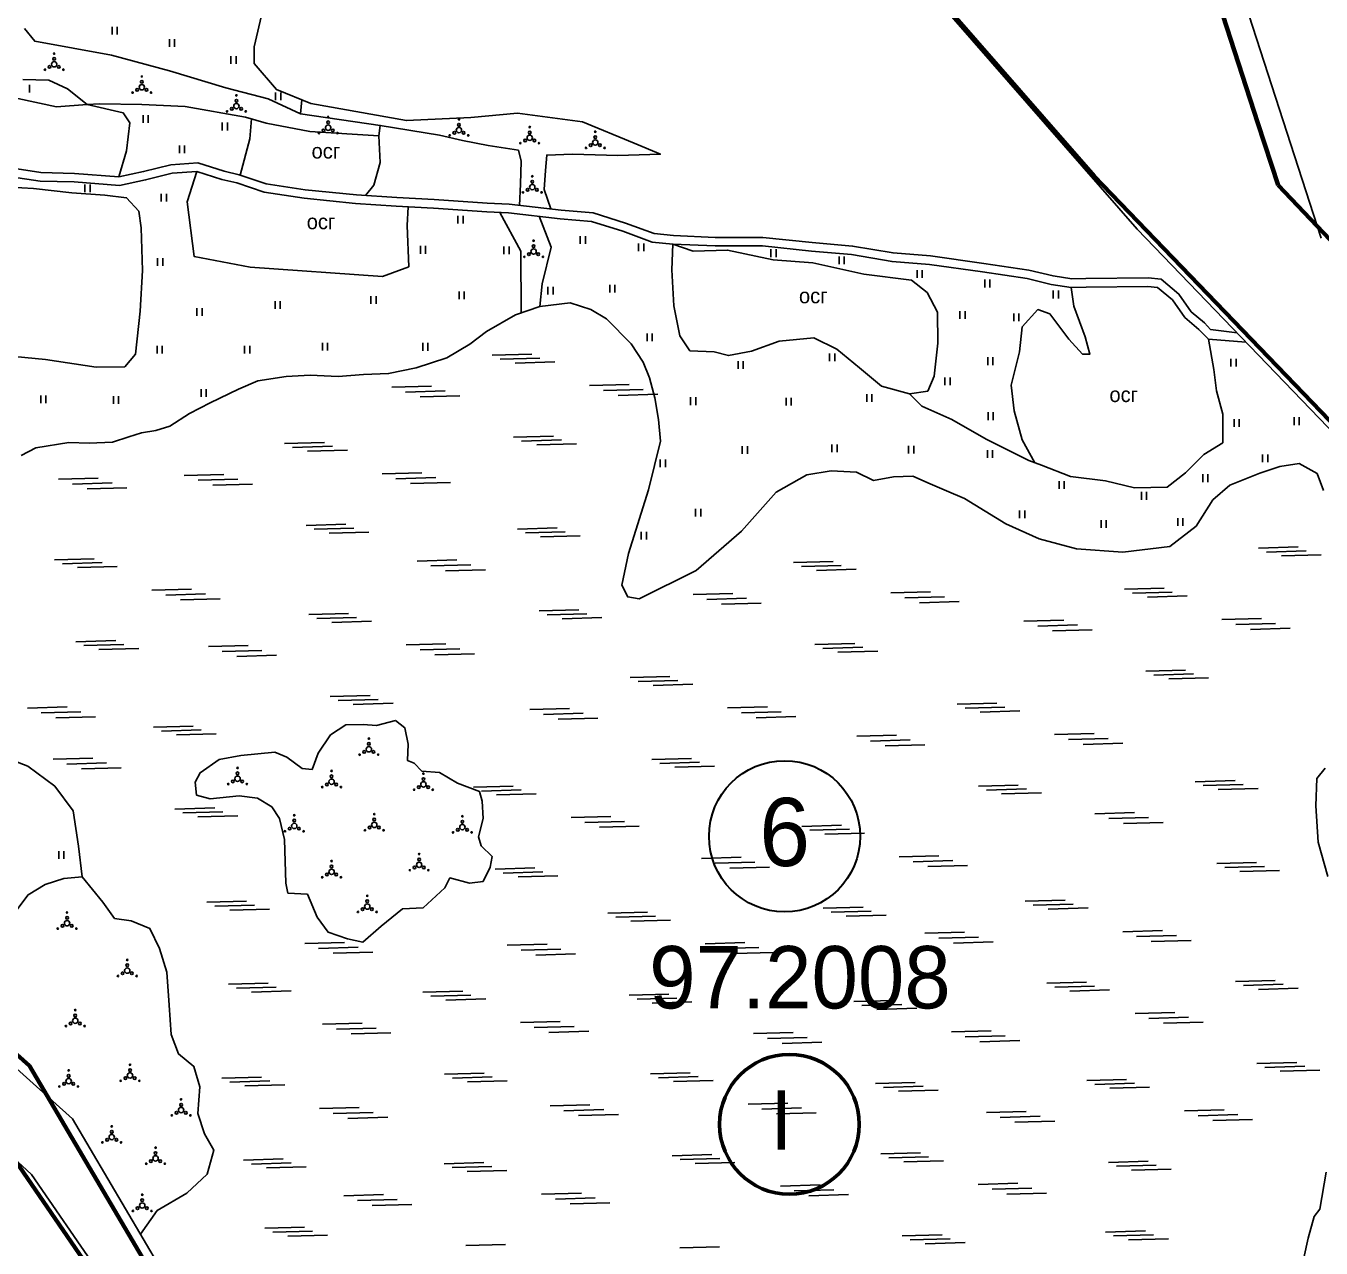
# Model space of a CAD drawing. Header units: millimetres. Extents: x 1378883 to 1389513, y 5662980 to 5673292.
# Drawn here: x 1382287 to 1382890, y 5669874 to 5670443 of the extents above; entities that cross this region are included whole.
import ezdxf
from ezdxf.enums import TextEntityAlignment as Align

# ---------------------------------------------------------------- set-up
doc = ezdxf.new("R2010")
doc.units = ezdxf.units.MM
doc.layers.add('_5Інше', color=252, linetype='Continuous', lineweight=25)
for name, color, linetype in [('N-raion', 1, 'Continuous'), ('zona', 3, 'Continuous'), ('вулиці', 7, 'Continuous'), ('ВулНазва', 7, 'Continuous'), ('КартаСкан', 252, 'Continuous'), ('район', 6, 'Continuous'), ('Умовні познач', 7, 'Continuous')]:
    doc.layers.add(name, color=color, linetype=linetype)
picture_1 = doc.add_image_def('image1.tif', size_in_pixel=(29607, 29619))

# ---------------------------------------------------------------- blocks, each defined once
blk = doc.blocks.new('ЛвЗд')
at = {"layer": '_5Інше', "color": 204, "linetype": 'Continuous'}
for points in [[(45968.277, 28125.852), (45841.304, 28526.063)], [(45882.635, 28130.472), (45738.481, 28297.739)], [(46139.335, 27860.789), (45882.635, 28130.472)], [(45303.505, 27792.337), (45384.278, 27719.07)], [(45286.126, 27767.159), (45365.097, 27693.198)], [(45384.278, 27719.07), (45441.322, 27620.936)], [(45365.097, 27693.198), (45426.894, 27602.167)]]:
    blk.add_lwpolyline(points, dxfattribs=at)

msp = doc.modelspace()

# ---------------------------------------------------------------- linework, layer by layer
at = {"layer": 'N-raion', "color": 1, "lineweight": 35}
msp.add_circle((1382640.18, 5670065.41), 35.2, dxfattribs=at)
at = {"layer": 'zona', "color": 3, "lineweight": 60}
msp.add_circle((1382642.42, 5669931.26), 32.54, dxfattribs=at)
at = {"layer": 'вулиці', "color": 7, "lineweight": -2}
for p, q in [((1382326.91, 5670438.82), (1382326.91, 5670442.42)), ((1382329.31, 5670438.82), (1382329.31, 5670442.42)), ((1382353.67, 5670433.1), (1382353.67, 5670436.7)), ((1382356.07, 5670433.1), (1382356.07, 5670436.7)), ((1382382.27, 5670425.12), (1382382.27, 5670428.72)), ((1382384.67, 5670425.12), (1382384.67, 5670428.72)), ((1382288.51, 5670411.85), (1382288.51, 5670415.45)), ((1382403.08, 5670408.29), (1382403.08, 5670411.89)), ((1382405.48, 5670408.29), (1382405.48, 5670411.89)), ((1382341.4, 5670397.72), (1382341.4, 5670401.32)), ((1382343.8, 5670397.72), (1382343.8, 5670401.32)), ((1382378.24, 5670394.18), (1382378.24, 5670397.78)), ((1382380.64, 5670394.18), (1382380.64, 5670397.78)), ((1382358.26, 5670383.58), (1382358.26, 5670387.18)), ((1382360.66, 5670383.58), (1382360.66, 5670387.18)), ((1382314.27, 5670365.37), (1382314.27, 5670368.97)), ((1382316.67, 5670365.37), (1382316.67, 5670368.97)), ((1382349.86, 5670361.01), (1382349.86, 5670364.61)), ((1382352.26, 5670361.01), (1382352.26, 5670364.61)), ((1382487.98, 5670350.76), (1382487.98, 5670354.36)), ((1382490.38, 5670350.76), (1382490.38, 5670354.36)), ((1382545.02, 5670341.39), (1382545.02, 5670344.99)), ((1382547.42, 5670341.39), (1382547.42, 5670344.99)), ((1382572.16, 5670337.92), (1382572.16, 5670341.52)), ((1382574.56, 5670337.92), (1382574.56, 5670341.52)), ((1382348.13, 5670331.03), (1382348.13, 5670334.63)), ((1382350.53, 5670331.03), (1382350.53, 5670334.63)), ((1382470.52, 5670336.75), (1382470.52, 5670340.35)), ((1382472.92, 5670336.75), (1382472.92, 5670340.35)), ((1382509.45, 5670336.46), (1382509.45, 5670340.06)), ((1382511.85, 5670336.46), (1382511.85, 5670340.06)), ((1382447.49, 5670313.37), (1382447.49, 5670316.97)), ((1382449.89, 5670313.37), (1382449.89, 5670316.97)), ((1382488.55, 5670315.59), (1382488.55, 5670319.19)), ((1382490.95, 5670315.59), (1382490.95, 5670319.19)), ((1382529.94, 5670317.76), (1382529.94, 5670321.36)), ((1382532.34, 5670317.76), (1382532.34, 5670321.36)), ((1382558.7, 5670318.69), (1382558.7, 5670322.29)), ((1382561.1, 5670318.69), (1382561.1, 5670322.29)), ((1382366.42, 5670307.81), (1382366.42, 5670311.41)), ((1382368.82, 5670307.81), (1382368.82, 5670311.41)), ((1382402.83, 5670311.08), (1382402.83, 5670314.68)), ((1382405.23, 5670311.08), (1382405.23, 5670314.68)), ((1382576.1, 5670295.98), (1382576.1, 5670299.58)), ((1382578.5, 5670295.98), (1382578.5, 5670299.58)), ((1382347.88, 5670290.28), (1382347.88, 5670293.88)), ((1382350.28, 5670290.28), (1382350.28, 5670293.88)), ((1382388.67, 5670290.28), (1382388.67, 5670293.88)), ((1382391.07, 5670290.28), (1382391.07, 5670293.88)), ((1382424.88, 5670291.63), (1382424.88, 5670295.23)), ((1382427.28, 5670291.63), (1382427.28, 5670295.23)), ((1382471.66, 5670291.56), (1382471.66, 5670295.16)), ((1382474.06, 5670291.56), (1382474.06, 5670295.16)), ((1382618.53, 5670283.14), (1382618.53, 5670286.74)), ((1382620.93, 5670283.14), (1382620.93, 5670286.74)), ((1382661.15, 5670286.72), (1382661.15, 5670290.32)), ((1382663.55, 5670286.72), (1382663.55, 5670290.32)), ((1382848.02, 5670284.16), (1382848.02, 5670287.76)), ((1382850.42, 5670284.16), (1382850.42, 5670287.76)), ((1382293.7, 5670267.06), (1382293.7, 5670270.66)), ((1382296.1, 5670267.06), (1382296.1, 5670270.66)), ((1382327.56, 5670266.81), (1382327.56, 5670270.41)), ((1382329.96, 5670266.81), (1382329.96, 5670270.41)), ((1382368.4, 5670270.03), (1382368.4, 5670273.63)), ((1382370.8, 5670270.03), (1382370.8, 5670273.63)), ((1382596.38, 5670266.28), (1382596.38, 5670269.88)), ((1382598.78, 5670266.28), (1382598.78, 5670269.88)), ((1382640.89, 5670266.07), (1382640.89, 5670269.67)), ((1382643.29, 5670266.07), (1382643.29, 5670269.67)), ((1382678.44, 5670267.75), (1382678.44, 5670271.35)), ((1382680.84, 5670267.75), (1382680.84, 5670271.35)), ((1382849.5, 5670256.13), (1382849.5, 5670259.73)), ((1382851.9, 5670256.13), (1382851.9, 5670259.73)), ((1382877.45, 5670256.96), (1382877.45, 5670260.56)), ((1382879.85, 5670256.96), (1382879.85, 5670260.56)), ((1382620.43, 5670243.52), (1382620.43, 5670247.12)), ((1382622.83, 5670243.52), (1382622.83, 5670247.12)), ((1382662.2, 5670244.36), (1382662.2, 5670247.96)), ((1382664.6, 5670244.36), (1382664.6, 5670247.96)), ((1382697.91, 5670243.71), (1382697.91, 5670247.31)), ((1382700.31, 5670243.71), (1382700.31, 5670247.31)), ((1382734.62, 5670241.6), (1382734.62, 5670245.2)), ((1382737.02, 5670241.6), (1382737.02, 5670245.2)), ((1382582.25, 5670237.33), (1382582.25, 5670240.93)), ((1382584.65, 5670237.33), (1382584.65, 5670240.93)), ((1382862.79, 5670239.69), (1382862.79, 5670243.29)), ((1382865.19, 5670239.69), (1382865.19, 5670243.29)), ((1382834.94, 5670230.42), (1382834.94, 5670234.02)), ((1382837.34, 5670230.42), (1382837.34, 5670234.02)), ((1382768, 5670227.23), (1382768, 5670230.83)), ((1382770.4, 5670227.23), (1382770.4, 5670230.83)), ((1382806.39, 5670222.17), (1382806.39, 5670225.77)), ((1382808.79, 5670222.17), (1382808.79, 5670225.77)), ((1382598.7, 5670214.37), (1382598.7, 5670217.97)), ((1382601.1, 5670214.37), (1382601.1, 5670217.97)), ((1382749.65, 5670213.53), (1382749.65, 5670217.13)), ((1382752.05, 5670213.53), (1382752.05, 5670217.13)), ((1382787.62, 5670209.11), (1382787.62, 5670212.71)), ((1382790.02, 5670209.11), (1382790.02, 5670212.71)), ((1382823.27, 5670209.95), (1382823.27, 5670213.55)), ((1382825.67, 5670209.95), (1382825.67, 5670213.55)), ((1382573.39, 5670203.62), (1382573.39, 5670207.22)), ((1382575.79, 5670203.62), (1382575.79, 5670207.22)), ((1382302.06, 5670054.93), (1382302.06, 5670058.53)), ((1382304.46, 5670054.93), (1382304.46, 5670058.53))]:
    msp.add_line(p, q, dxfattribs=at)
at = {"layer": 'вулиці', "color": 7}
for p, q in [((1382633.83, 5670335.2), (1382633.83, 5670338.8)), ((1382636.23, 5670335.2), (1382636.23, 5670338.8)), ((1382665.53, 5670331.9), (1382665.53, 5670335.5)), ((1382667.93, 5670331.9), (1382667.93, 5670335.5)), ((1382701.9, 5670325.45), (1382701.9, 5670329.05)), ((1382704.3, 5670325.45), (1382704.3, 5670329.05)), ((1382733.42, 5670321.06), (1382733.42, 5670324.66)), ((1382735.82, 5670321.06), (1382735.82, 5670324.66)), ((1382765.28, 5670315.95), (1382765.28, 5670319.55)), ((1382767.68, 5670315.95), (1382767.68, 5670319.55)), ((1382721.84, 5670306.36), (1382721.84, 5670309.96)), ((1382724.24, 5670306.36), (1382724.24, 5670309.96)), ((1382746.89, 5670305.34), (1382746.89, 5670308.94)), ((1382749.29, 5670305.34), (1382749.29, 5670308.94)), ((1382734.8, 5670284.91), (1382734.8, 5670288.51)), ((1382737.2, 5670284.91), (1382737.2, 5670288.51)), ((1382714.86, 5670275.55), (1382714.86, 5670279.15)), ((1382717.26, 5670275.55), (1382717.26, 5670279.15)), ((1382734.97, 5670259.29), (1382734.97, 5670262.89)), ((1382737.37, 5670259.29), (1382737.37, 5670262.89))]:
    msp.add_line(p, q, dxfattribs=at)
at = {"layer": 'вулиці', "color": 7, "lineweight": -2}
for points in [[(1382315.34, 5670406.28), (1382301.08, 5670405.21), (1382283.09, 5670409.01), (1382263.37, 5670411.2), (1382250.04, 5670415.85), (1382242.21, 5670419.87), (1382236.71, 5670426.21), (1382236.92, 5670433.19), (1382238.82, 5670447.57), (1382237.34, 5670457.5), (1382234.55, 5670463.29), (1382220.37, 5670468.37), (1382201.11, 5670470.06), (1382160.05, 5670477.67), (1382118.29, 5670484.04), (1382064.75, 5670492.29), (1382061.37, 5670506.99), (1381993.1, 5670512.05), (1381992.13, 5670542.65), (1381882.95, 5670552.11), (1381890.64, 5670685.61)], [(1382400.31, 5670463.83), (1382393.17, 5670433.03), (1382393.17, 5670425.32), (1382403.5, 5670413.2), (1382419.49, 5670406.64), (1382464.01, 5670398.74), (1382494.1, 5670400.18), (1382515.73, 5670402.24), (1382546.06, 5670398.11), (1382570.17, 5670388.23), (1382582.33, 5670383.09), (1382562.55, 5670382.47), (1382541.32, 5670383.09), (1382529.37, 5670382.67), (1382528.75, 5670375.47), (1382528.13, 5670366.62), (1382531.23, 5670357.58)], [(1382286.1, 5670441.67), (1382290.9, 5670435.68), (1382326.67, 5670429.29), (1382353.65, 5670421.91), (1382379.89, 5670414.07), (1382399.67, 5670408.88), (1382414.66, 5670401.89), (1382451.83, 5670396.5), (1382451.23, 5670391.71), (1382419.06, 5670393.71), (1382398.67, 5670397.5), (1382389.08, 5670400.29), (1382360.91, 5670405.28), (1382340.72, 5670406.28), (1382321.14, 5670406.48), (1382315.34, 5670406.28), (1382306.1, 5670413.51), (1382297.51, 5670417.5), (1382285.32, 5670417.9)], [(1382415.35, 5670408.34), (1382414.66, 5670401.89)], [(1382330.15, 5670372.58), (1382333.58, 5670384.59), (1382335.27, 5670397.7), (1382332.1, 5670402.35), (1382315.34, 5670406.28)], [(1382386.65, 5670373.36), (1382391.04, 5670390.28), (1382391.86, 5670399.49)], [(1382516.73, 5670359.23), (1382517.21, 5670369.09), (1382517.42, 5670379.79), (1382516.18, 5670384.94), (1382502.17, 5670387.2), (1382490.22, 5670389.47), (1382479.5, 5670391.94), (1382451.83, 5670396.5)], [(1382451.23, 5670391.71), (1382451.78, 5670379.28), (1382448.81, 5670368.71), (1382444.97, 5670363.87)], [(1382835.7, 5670304.56), (1382829.6, 5670309.71), (1382823.84, 5670317.98), (1382815.49, 5670324.82), (1382809.58, 5670325.48), (1382780.54, 5670325.23), (1382773.88, 5670324.99), (1382765.18, 5670326.4), (1382753.9, 5670329.15), (1382732.94, 5670332.25), (1382708.11, 5670335.68), (1382690.7, 5670337.08), (1382671.84, 5670340.29), (1382653.04, 5670341.91), (1382630.1, 5670344.37), (1382607.88, 5670344.37), (1382588.37, 5670345.18), (1382579.39, 5670346.1), (1382566.11, 5670350.98), (1382550.93, 5670355.71), (1382536.03, 5670357.03), (1382511.91, 5670359.78), (1382501.65, 5670360.27), (1382476.91, 5670361.92), (1382459.49, 5670362.88), (1382440.7, 5670364.17), (1382416.82, 5670366.57), (1382398.72, 5670369.24), (1382386.12, 5670373.54), (1382379.07, 5670375.15), (1382366.88, 5670379.04), (1382354.32, 5670378.16), (1382341.62, 5670375.03), (1382330.15, 5670372.58), (1382309.43, 5670374.17), (1382293.77, 5670374.49), (1382280.72, 5670376.51)], [(1382833.12, 5670301.5), (1382826.62, 5670307), (1382820.87, 5670315.24), (1382813.87, 5670320.98), (1382809.38, 5670321.48), (1382780.63, 5670321.23), (1382773.63, 5670320.98), (1382764.38, 5670322.48), (1382753.14, 5670325.22), (1382732.38, 5670328.3), (1382707.68, 5670331.71), (1382690.21, 5670333.11), (1382671.33, 5670336.32), (1382652.65, 5670337.92), (1382629.89, 5670340.37), (1382607.8, 5670340.37), (1382588.08, 5670341.19), (1382578.48, 5670342.17), (1382564.82, 5670347.19), (1382550.15, 5670351.76), (1382535.63, 5670353.05), (1382511.59, 5670355.79), (1382501.42, 5670356.27), (1382476.67, 5670357.92), (1382459.24, 5670358.89), (1382440.37, 5670360.18), (1382416.33, 5670362.6), (1382397.78, 5670365.34), (1382385.03, 5670369.69), (1382378.01, 5670371.29), (1382366.4, 5670375), (1382354.94, 5670374.19), (1382342.52, 5670371.13), (1382330.42, 5670368.55), (1382309.23, 5670370.18), (1382293.42, 5670370.5), (1382279.87, 5670372.59)], [(1382366.4, 5670375), (1382361.94, 5670360.87), (1382365.15, 5670335.45), (1382391.28, 5670330.41), (1382452.93, 5670326.06), (1382465.08, 5670330.64), (1382464.39, 5670349.88), (1382464.87, 5670358.58)], [(1382273.88, 5670368.09), (1382290.28, 5670367.13), (1382308.18, 5670365.12), (1382323.53, 5670364.07), (1382333.68, 5670362.82), (1382339.42, 5670356.51), (1382340.47, 5670348.77), (1382341.07, 5670329), (1382339.99, 5670309.99), (1382337.89, 5670289.93), (1382332.83, 5670284.12), (1382319.5, 5670283.93), (1382295.86, 5670287.49), (1382281.41, 5670288.8)], [(1382507.59, 5670355.98), (1382517.39, 5670337.9), (1382517.43, 5670309.15)], [(1382526.12, 5670312.22), (1382527.25, 5670322.78), (1382531.38, 5670339.73), (1382525.9, 5670354.16)], [(1382698.31, 5670271.55), (1382706.81, 5670272.8), (1382709.81, 5670279.79), (1382711.56, 5670295.02), (1382711.31, 5670309.5), (1382706.56, 5670318.74), (1382699.31, 5670324.48), (1382677.06, 5670327.23), (1382653.32, 5670332.47), (1382634.82, 5670333.97), (1382613.58, 5670338.47), (1382597.58, 5670337.97), (1382588.08, 5670341.21), (1382587.58, 5670329.23), (1382588.58, 5670312.5), (1382591.33, 5670298.52), (1382596.08, 5670291.53), (1382607.33, 5670291.03), (1382614.08, 5670289.28), (1382624.82, 5670291.28), (1382637.57, 5670296.02), (1382653.82, 5670297.52), (1382664.57, 5670292.27), (1382675.06, 5670283.54), (1382685.31, 5670275.05), (1382698.31, 5670271.55), (1382704.06, 5670265.81), (1382718.06, 5670259.56), (1382734.05, 5670250.33), (1382753.87, 5670240.48), (1382759.87, 5670238.24), (1382773.37, 5670232.99), (1382789.62, 5670231), (1382803.11, 5670227.75), (1382818.36, 5670228), (1382826.86, 5670234.74), (1382835.36, 5670243.23), (1382844.36, 5670248.72), (1382844.36, 5670261.96), (1382841.36, 5670272.94), (1382840.12, 5670282.78), (1382837.62, 5670297.01), (1382833.12, 5670301.5)], [(1382756.78, 5670239.39), (1382750.89, 5670250.07), (1382747.14, 5670263.55), (1382745.64, 5670275.54), (1382749.64, 5670291.02), (1382750.89, 5670302.75), (1382758.13, 5670310.74), (1382763.63, 5670308.74), (1382772.63, 5670297.01), (1382778.88, 5670290.02), (1382782.38, 5670290.02), (1382780.13, 5670298.01), (1382774.88, 5670312.24), (1382773.63, 5670320.98)], [(1382835.7, 5670304.56), (1382838.54, 5670301.49), (1382850.93, 5670299.83)], [(1382837.62, 5670297.01), (1382854.99, 5670295.62)]]:
    msp.add_lwpolyline(points, dxfattribs=at)
at = {"layer": 'вулиці', "color": 7}
for points in [[(1382284.64, 5670242.72), (1382291.41, 5670246.26), (1382306.82, 5670248.77), (1382316.18, 5670248.54), (1382327.15, 5670249.02), (1382334.78, 5670251.53), (1382340.68, 5670253.34), (1382347.36, 5670254.36), (1382353.89, 5670256.4), (1382362.97, 5670262.26), (1382372.56, 5670267.36), (1382385.85, 5670273.65), (1382394.74, 5670277.5), (1382408.07, 5670279.63), (1382419.16, 5670280.18), (1382432.21, 5670279.48), (1382444.09, 5670280.42), (1382455.73, 5670280.89), (1382468.51, 5670283.64), (1382482.9, 5670288.28), (1382493.62, 5670294.67), (1382501.25, 5670300.48), (1382514.79, 5670308.21), (1382526.12, 5670312.22), (1382540.35, 5670313.87), (1382549.95, 5670310.73), (1382557.18, 5670306.48), (1382568.77, 5670294.84), (1382574.31, 5670286.23), (1382577.23, 5670278.86), (1382579.69, 5670269.64), (1382581.38, 5670259.49), (1382582.44, 5670249.39), (1382576.72, 5670226.84), (1382567.39, 5670197.07), (1382564.38, 5670182.34), (1382567.09, 5670176.93), (1382572.5, 5670176.03), (1382598.99, 5670189.26), (1382620.06, 5670207.6), (1382636.31, 5670225.64), (1382650.49, 5670233.77), (1382661.88, 5670235.64), (1382673.59, 5670235.02), (1382681.55, 5670231.12), (1382690.91, 5670232.83), (1382699.96, 5670233.15), (1382707.92, 5670229.56), (1382715.57, 5670226.29), (1382723.94, 5670222.8), (1382743.14, 5670210.95), (1382758.74, 5670203.93), (1382776.07, 5670199.25), (1382797.76, 5670197.69), (1382819.61, 5670200.34), (1382831.79, 5670209.86), (1382839.66, 5670222.04), (1382847.62, 5670228.9), (1382861.51, 5670234.51), (1382870.88, 5670237.63), (1382879.77, 5670239.04), (1382888.2, 5670234.36), (1382891.17, 5670226.41)], [(1382458.91, 5670119.28), (1382450.15, 5670116.96), (1382443.89, 5670117.49), (1382435.84, 5670117.32), (1382428.69, 5670112.67), (1382422.97, 5670104.1), (1382420.11, 5670096.59), (1382415.46, 5670096.95), (1382408.3, 5670102.31), (1382402.76, 5670104.63), (1382386.84, 5670103.02), (1382376.83, 5670101.24), (1382367.89, 5670094.99), (1382365.57, 5670090.7), (1382366.28, 5670084.63), (1382372.54, 5670082.84), (1382386.13, 5670084.27), (1382394.71, 5670083.2), (1382401.33, 5670079.09), (1382404.91, 5670073.73), (1382407.24, 5670064), (1382407.93, 5670043.53), (1382408.84, 5670039), (1382417.91, 5670038.45), (1382422.44, 5670027.76), (1382427.52, 5670020.69), (1382436.59, 5670017.61), (1382443.67, 5670016.16), (1382452.19, 5670023.59), (1382462.17, 5670031.57), (1382471.78, 5670032.11), (1382481.94, 5670041.35), (1382484.3, 5670046.06), (1382493.37, 5670043.53), (1382499.72, 5670044.43), (1382502.99, 5670050.96), (1382503.89, 5670056.03), (1382498.81, 5670060.92), (1382497.54, 5670065.09), (1382499.74, 5670073.67), (1382499.38, 5670081.82), (1382498.11, 5670086.35), (1382487.77, 5670090.16), (1382479.42, 5670095.05), (1382471.26, 5670095.78), (1382467.63, 5670099.4), (1382464.55, 5670100.67), (1382464.91, 5670108.33), (1382463.28, 5670115.94), (1382458.91, 5670119.28)], [(1382313.02, 5670046.48), (1382311.32, 5670060.75), (1382308.81, 5670077.24), (1382300.2, 5670088.71), (1382287.64, 5670098.03), (1382271.13, 5670104.48)], [(1382891.9, 5670097.22), (1382888.05, 5670092.3), (1382887.6, 5670079.64), (1382888.62, 5670062.73), (1382893.26, 5670046.67)], [(1382273.56, 5670019.3), (1382287.81, 5670038.17), (1382295.69, 5670042.89), (1382304.46, 5670045.81), (1382313.02, 5670046.48), (1382322.69, 5670034.79), (1382328.09, 5670027.15), (1382335.75, 5670026.02), (1382344.52, 5670022.43), (1382349.07, 5670013.08), (1382352.45, 5670002.06), (1382353.57, 5669986.77), (1382354.47, 5669973.06), (1382357.85, 5669964.06), (1382365.05, 5669958.22), (1382367.75, 5669948.78), (1382366.86, 5669936.32), (1382370.01, 5669926.88), (1382374.29, 5669919.23), (1382371.14, 5669907.99), (1382361.68, 5669899.22), (1382347.95, 5669891.13), (1382340.09, 5669880.14)], [(1382892.35, 5669908.94), (1382889.52, 5669891.78), (1382886.8, 5669888.27), (1382883.97, 5669878.21), (1382882.05, 5669869.05)]]:
    msp.add_lwpolyline(points, dxfattribs=at)
at = {"layer": 'вулиці', "color": 7, "lineweight": -2}
for centre, radius in [((1382299.95, 5670424.96), 1.25), ((1382299.95, 5670427.46), 0.625), ((1382299.95, 5670429.96), 0.312), ((1382295.62, 5670422.46), 0.312), ((1382297.78, 5670423.71), 0.625), ((1382302.11, 5670423.71), 0.625), ((1382304.28, 5670422.46), 0.312), ((1382340.79, 5670419.28), 0.312), ((1382338.63, 5670413.03), 0.625), ((1382340.79, 5670414.28), 1.25), ((1382340.79, 5670416.78), 0.625), ((1382342.96, 5670413.03), 0.625), ((1382336.46, 5670411.78), 0.312), ((1382345.12, 5670411.78), 0.312), ((1382384.84, 5670408), 0.625), ((1382384.84, 5670410.5), 0.312), ((1382380.51, 5670403), 0.312), ((1382382.67, 5670404.25), 0.625), ((1382384.84, 5670405.5), 1.25), ((1382387, 5670404.25), 0.625), ((1382389.17, 5670403), 0.312), ((1382427.57, 5670395.45), 1.25), ((1382427.57, 5670397.95), 0.625), ((1382427.57, 5670400.45), 0.312), ((1382488.5, 5670394.32), 1.25), ((1382488.5, 5670396.82), 0.625), ((1382488.5, 5670399.32), 0.312), ((1382521.45, 5670395.73), 0.312), ((1382423.24, 5670392.95), 0.312), ((1382425.41, 5670394.2), 0.625), ((1382429.74, 5670394.2), 0.625), ((1382431.9, 5670392.95), 0.312), ((1382484.17, 5670391.82), 0.312), ((1382486.34, 5670393.07), 0.625), ((1382490.67, 5670393.07), 0.625), ((1382492.83, 5670391.82), 0.312), ((1382519.28, 5670389.48), 0.625), ((1382521.45, 5670390.73), 1.25), ((1382521.45, 5670393.23), 0.625), ((1382523.61, 5670389.48), 0.625), ((1382552, 5670388.53), 1.25), ((1382552, 5670391.03), 0.625), ((1382552, 5670393.53), 0.312), ((1382517.12, 5670388.23), 0.312), ((1382525.78, 5670388.23), 0.312), ((1382547.67, 5670386.03), 0.312), ((1382549.84, 5670387.28), 0.625), ((1382554.17, 5670387.28), 0.625), ((1382556.33, 5670386.03), 0.312), ((1382522.65, 5670370.29), 0.625), ((1382522.65, 5670372.79), 0.312), ((1382518.32, 5670365.29), 0.312), ((1382520.48, 5670366.54), 0.625), ((1382522.65, 5670367.79), 1.25), ((1382524.81, 5670366.54), 0.625), ((1382526.98, 5670365.29), 0.312), ((1382523.27, 5670340.28), 0.625), ((1382523.27, 5670342.78), 0.312), ((1382518.94, 5670335.28), 0.312), ((1382521.11, 5670336.53), 0.625), ((1382523.27, 5670337.78), 1.25), ((1382525.44, 5670336.53), 0.625), ((1382527.6, 5670335.28), 0.312)]:
    msp.add_circle(centre, radius, dxfattribs=at)
at = {"layer": 'вулиці', "color": 7}
for centre, radius in [((1382446.54, 5670105.93), 1.25), ((1382446.54, 5670108.43), 0.625), ((1382446.54, 5670110.93), 0.312), ((1382442.21, 5670103.43), 0.312), ((1382444.37, 5670104.68), 0.625), ((1382448.7, 5670104.68), 0.625), ((1382450.87, 5670103.43), 0.312), ((1382385.37, 5670092.24), 1.25), ((1382385.37, 5670094.74), 0.625), ((1382385.37, 5670097.24), 0.312), ((1382429.17, 5670093.34), 0.625), ((1382429.17, 5670095.84), 0.312), ((1382471.96, 5670094.59), 0.312), ((1382381.04, 5670089.74), 0.312), ((1382383.21, 5670090.99), 0.625), ((1382387.54, 5670090.99), 0.625), ((1382389.7, 5670089.74), 0.312), ((1382424.84, 5670088.34), 0.312), ((1382427.01, 5670089.59), 0.625), ((1382429.17, 5670090.84), 1.25), ((1382431.34, 5670089.59), 0.625), ((1382433.5, 5670088.34), 0.312), ((1382467.63, 5670087.09), 0.312), ((1382469.79, 5670088.34), 0.625), ((1382471.96, 5670089.59), 1.25), ((1382471.96, 5670092.09), 0.625), ((1382474.12, 5670088.34), 0.625), ((1382476.29, 5670087.09), 0.312), ((1382411.8, 5670075.23), 0.312), ((1382449.05, 5670075.73), 0.312), ((1382409.64, 5670068.98), 0.625), ((1382411.8, 5670070.23), 1.25), ((1382411.8, 5670072.73), 0.625), ((1382413.97, 5670068.98), 0.625), ((1382446.89, 5670069.48), 0.625), ((1382449.05, 5670070.73), 1.25), ((1382449.05, 5670073.23), 0.625), ((1382451.22, 5670069.48), 0.625), ((1382490.08, 5670069.72), 1.25), ((1382490.08, 5670072.22), 0.625), ((1382490.08, 5670074.72), 0.312), ((1382407.47, 5670067.73), 0.312), ((1382416.13, 5670067.73), 0.312), ((1382444.72, 5670068.23), 0.312), ((1382453.38, 5670068.23), 0.312), ((1382485.75, 5670067.22), 0.312), ((1382487.92, 5670068.47), 0.625), ((1382492.25, 5670068.47), 0.625), ((1382494.41, 5670067.22), 0.312), ((1382469.95, 5670057.13), 0.312), ((1382429.17, 5670051.36), 0.625), ((1382429.17, 5670053.86), 0.312), ((1382467.78, 5670050.88), 0.625), ((1382469.95, 5670052.13), 1.25), ((1382469.95, 5670054.63), 0.625), ((1382472.11, 5670050.88), 0.625), ((1382424.84, 5670046.36), 0.312), ((1382427.01, 5670047.61), 0.625), ((1382429.17, 5670048.86), 1.25), ((1382431.34, 5670047.61), 0.625), ((1382433.5, 5670046.36), 0.312), ((1382465.62, 5670049.63), 0.312), ((1382474.28, 5670049.63), 0.312), ((1382445.79, 5670032.69), 1.25), ((1382445.79, 5670035.19), 0.625), ((1382445.79, 5670037.69), 0.312), ((1382305.96, 5670027.43), 0.625), ((1382305.96, 5670029.93), 0.312), ((1382441.46, 5670030.19), 0.312), ((1382443.62, 5670031.44), 0.625), ((1382447.95, 5670031.44), 0.625), ((1382450.12, 5670030.19), 0.312), ((1382301.63, 5670022.43), 0.312), ((1382303.79, 5670023.68), 0.625), ((1382305.96, 5670024.93), 1.25), ((1382308.12, 5670023.68), 0.625), ((1382310.29, 5670022.43), 0.312), ((1382334.01, 5670002.85), 1.25), ((1382334.01, 5670005.35), 0.625), ((1382334.01, 5670007.85), 0.312), ((1382329.68, 5670000.35), 0.312), ((1382331.84, 5670001.6), 0.625), ((1382336.17, 5670001.6), 0.625), ((1382338.34, 5670000.35), 0.312), ((1382309.78, 5669984.5), 0.312), ((1382307.62, 5669978.25), 0.625), ((1382309.78, 5669979.5), 1.25), ((1382309.78, 5669982), 0.625), ((1382311.95, 5669978.25), 0.625), ((1382305.45, 5669977), 0.312), ((1382314.11, 5669977), 0.312), ((1382306.71, 5669956.39), 0.312), ((1382335.28, 5669954.03), 1.25), ((1382335.28, 5669956.53), 0.625), ((1382335.28, 5669959.03), 0.312), ((1382302.38, 5669948.89), 0.312), ((1382304.54, 5669950.14), 0.625), ((1382306.71, 5669951.39), 1.25), ((1382306.71, 5669953.89), 0.625), ((1382308.87, 5669950.14), 0.625), ((1382311.04, 5669948.89), 0.312), ((1382330.95, 5669951.53), 0.312), ((1382333.12, 5669952.78), 0.625), ((1382337.45, 5669952.78), 0.625), ((1382339.61, 5669951.53), 0.312), ((1382359.08, 5669942.9), 0.312), ((1382356.92, 5669936.65), 0.625), ((1382359.08, 5669937.9), 1.25), ((1382359.08, 5669940.4), 0.625), ((1382361.25, 5669936.65), 0.625), ((1382326.77, 5669930.32), 0.312), ((1382354.75, 5669935.4), 0.312), ((1382363.41, 5669935.4), 0.312), ((1382324.6, 5669924.07), 0.625), ((1382326.77, 5669925.32), 1.25), ((1382326.77, 5669927.82), 0.625), ((1382328.93, 5669924.07), 0.625), ((1382322.44, 5669922.82), 0.312), ((1382331.1, 5669922.82), 0.312), ((1382347.18, 5669917.9), 0.625), ((1382347.18, 5669920.4), 0.312), ((1382342.85, 5669912.9), 0.312), ((1382345.02, 5669914.15), 0.625), ((1382347.18, 5669915.4), 1.25), ((1382349.35, 5669914.15), 0.625), ((1382351.51, 5669912.9), 0.312), ((1382340.96, 5669893.46), 1.25), ((1382340.96, 5669895.96), 0.625), ((1382340.96, 5669898.46), 0.312), ((1382336.63, 5669890.96), 0.312), ((1382338.8, 5669892.21), 0.625), ((1382343.13, 5669892.21), 0.625), ((1382345.29, 5669890.96), 0.312)]:
    msp.add_circle(centre, radius, dxfattribs=at)
at = {"layer": 'район', "color": 6, "lineweight": 100}
for p, q in [((1382860.65, 5670397.59), (1382740.68, 5670768.16)), ((1382639.2, 5670539.24), (1382760.66, 5670399.97)), ((1382760.66, 5670399.97), (1382784.34, 5670372.82)), ((1382870, 5670368.7), (1382860.65, 5670397.59)), ((1382784.34, 5670372.82), (1383042.62, 5670104.65)), ((1383143.4, 5670080.72), (1382870, 5670368.7)), ((1382288.41, 5669958.5), (1382207.2, 5670031.29)), ((1382346.03, 5669860.7), (1382288.41, 5669958.5)), ((1382269.38, 5669932.51), (1382331.71, 5669841.84))]:
    msp.add_line(p, q, dxfattribs=at)
at = {"layer": 'Умовні познач', "color": 0, "lineweight": 25}
for p, q in [((1382503.92, 5670289.48), (1382522.43, 5670289.99)), ((1382507.65, 5670287.65), (1382526.16, 5670288.17)), ((1382514.65, 5670285.84), (1382533.15, 5670286.35)), ((1382457.18, 5670274.57), (1382475.68, 5670275.08)), ((1382549.34, 5670275.32), (1382567.84, 5670275.83)), ((1382463.62, 5670272.3), (1382482.13, 5670272.81)), ((1382470.45, 5670270.03), (1382488.95, 5670270.54)), ((1382555.79, 5670273.05), (1382574.29, 5670273.56)), ((1382562.62, 5670270.78), (1382581.12, 5670271.29)), ((1382513.97, 5670251.32), (1382532.47, 5670251.84)), ((1382407.3, 5670248.38), (1382425.8, 5670248.89)), ((1382411.02, 5670246.55), (1382429.53, 5670247.07)), ((1382418.02, 5670244.74), (1382436.52, 5670245.25)), ((1382517.7, 5670249.5), (1382536.2, 5670250.01)), ((1382524.69, 5670247.68), (1382543.19, 5670248.2)), ((1382302.02, 5670231.73), (1382320.52, 5670232.24)), ((1382360.55, 5670233.47), (1382379.05, 5670233.98)), ((1382452.71, 5670234.22), (1382471.22, 5670234.73)), ((1382459.16, 5670231.95), (1382477.66, 5670232.46)), ((1382308.47, 5670229.46), (1382326.97, 5670229.97)), ((1382315.29, 5670227.19), (1382333.79, 5670227.7)), ((1382366.99, 5670231.2), (1382385.5, 5670231.71)), ((1382373.82, 5670228.92), (1382392.32, 5670229.44)), ((1382465.99, 5670229.67), (1382484.49, 5670230.19)), ((1382417.34, 5670210.22), (1382435.84, 5670210.74)), ((1382421.07, 5670208.4), (1382439.57, 5670208.91)), ((1382515.77, 5670208.52), (1382534.27, 5670209.03)), ((1382428.06, 5670206.58), (1382446.56, 5670207.09)), ((1382519.5, 5670206.7), (1382538, 5670207.21)), ((1382526.49, 5670204.88), (1382544.99, 5670205.39)), ((1382860.82, 5670199.64), (1382879.33, 5670200.15)), ((1382864.55, 5670197.82), (1382883.06, 5670198.33)), ((1382871.54, 5670196), (1382890.05, 5670196.51)), ((1382300.07, 5670194.2), (1382318.57, 5670194.71)), ((1382303.8, 5670192.37), (1382322.3, 5670192.89)), ((1382310.79, 5670190.56), (1382329.29, 5670191.07)), ((1382469.02, 5670193.61), (1382487.52, 5670194.13)), ((1382475.47, 5670191.34), (1382493.97, 5670191.85)), ((1382644.27, 5670192.92), (1382662.77, 5670193.43)), ((1382648, 5670191.1), (1382666.5, 5670191.61)), ((1382482.3, 5670189.07), (1382500.8, 5670189.58)), ((1382654.99, 5670189.28), (1382673.49, 5670189.79)), ((1382345.49, 5670180.04), (1382363.99, 5670180.55)), ((1382351.93, 5670177.77), (1382370.43, 5670178.28)), ((1382597.52, 5670178.01), (1382616.03, 5670178.53)), ((1382689.69, 5670178.76), (1382708.19, 5670179.28)), ((1382798.41, 5670180.5), (1382816.92, 5670181.01)), ((1382802.14, 5670178.68), (1382820.65, 5670179.19)), ((1382358.76, 5670175.49), (1382377.26, 5670176.01)), ((1382603.97, 5670175.74), (1382622.47, 5670176.25)), ((1382610.8, 5670173.47), (1382629.3, 5670173.98)), ((1382696.14, 5670176.49), (1382714.64, 5670177)), ((1382702.96, 5670174.22), (1382721.46, 5670174.73)), ((1382809.13, 5670176.86), (1382827.64, 5670177.37)), ((1382418.52, 5670168.66), (1382437.02, 5670169.18)), ((1382422.25, 5670166.84), (1382440.75, 5670167.35)), ((1382525.81, 5670170.37), (1382544.31, 5670170.88)), ((1382529.54, 5670168.54), (1382548.04, 5670169.06)), ((1382536.53, 5670166.72), (1382555.03, 5670167.24)), ((1382751.67, 5670165.59), (1382770.17, 5670166.11)), ((1382843.83, 5670166.34), (1382862.33, 5670166.86)), ((1382429.24, 5670165.02), (1382447.74, 5670165.54)), ((1382758.11, 5670163.32), (1382776.62, 5670163.83)), ((1382764.94, 5670161.05), (1382783.44, 5670161.56)), ((1382850.28, 5670164.07), (1382868.78, 5670164.58)), ((1382857.11, 5670161.8), (1382875.61, 5670162.31)), ((1382310.11, 5670156.04), (1382328.61, 5670156.56)), ((1382313.84, 5670154.22), (1382332.34, 5670154.73)), ((1382371.77, 5670153.76), (1382390.27, 5670154.27)), ((1382463.93, 5670154.51), (1382482.44, 5670155.02)), ((1382654.31, 5670154.77), (1382672.81, 5670155.28)), ((1382320.83, 5670152.4), (1382339.33, 5670152.91)), ((1382378.22, 5670151.48), (1382396.72, 5670152)), ((1382385.04, 5670149.21), (1382403.54, 5670149.72)), ((1382470.38, 5670152.23), (1382488.88, 5670152.75)), ((1382477.21, 5670149.96), (1382495.71, 5670150.47)), ((1382658.04, 5670152.94), (1382676.54, 5670153.45)), ((1382665.03, 5670151.12), (1382683.53, 5670151.64)), ((1382808.46, 5670142.35), (1382826.96, 5670142.86)), ((1382568.21, 5670139.36), (1382586.72, 5670139.88)), ((1382571.94, 5670137.54), (1382590.44, 5670138.05)), ((1382578.93, 5670135.72), (1382597.44, 5670136.23)), ((1382812.19, 5670140.52), (1382830.69, 5670141.03)), ((1382819.18, 5670138.7), (1382837.68, 5670139.22)), ((1382428.56, 5670130.51), (1382447.06, 5670131.02)), ((1382287.47, 5670125.14), (1382305.97, 5670125.65)), ((1382432.29, 5670128.69), (1382450.79, 5670129.2)), ((1382439.28, 5670126.87), (1382457.78, 5670127.38)), ((1382521.47, 5670124.45), (1382539.97, 5670124.97)), ((1382613.63, 5670125.2), (1382632.13, 5670125.72)), ((1382720.49, 5670126.94), (1382738.99, 5670127.46)), ((1382724.22, 5670125.12), (1382742.72, 5670125.63)), ((1382731.21, 5670123.3), (1382749.71, 5670123.81)), ((1382293.92, 5670122.86), (1382312.42, 5670123.38)), ((1382300.74, 5670120.59), (1382319.25, 5670121.1)), ((1382527.91, 5670122.18), (1382546.42, 5670122.7)), ((1382534.74, 5670119.91), (1382553.24, 5670120.42)), ((1382620.08, 5670122.93), (1382638.58, 5670123.45)), ((1382626.9, 5670120.66), (1382645.41, 5670121.17)), ((1382346.16, 5670116.25), (1382364.67, 5670116.76)), ((1382349.89, 5670114.43), (1382368.39, 5670114.94)), ((1382356.88, 5670112.61), (1382375.39, 5670113.12)), ((1382673.74, 5670112.03), (1382692.24, 5670112.55)), ((1382765.91, 5670112.79), (1382784.41, 5670113.3)), ((1382680.19, 5670109.76), (1382698.69, 5670110.28)), ((1382687.01, 5670107.49), (1382705.51, 5670108)), ((1382772.35, 5670110.51), (1382790.85, 5670111.03)), ((1382779.18, 5670108.24), (1382797.68, 5670108.75)), ((1382299.42, 5670101.34), (1382317.92, 5670101.86)), ((1382305.86, 5670099.07), (1382324.37, 5670099.58)), ((1382578.26, 5670101.21), (1382596.76, 5670101.72)), ((1382581.99, 5670099.38), (1382600.49, 5670099.9)), ((1382312.69, 5670096.8), (1382331.19, 5670097.31)), ((1382588.98, 5670097.57), (1382607.48, 5670098.08)), ((1382495.27, 5670088.3), (1382513.78, 5670088.81)), ((1382730.53, 5670088.79), (1382749.03, 5670089.3)), ((1382734.26, 5670086.96), (1382752.76, 5670087.48)), ((1382831.46, 5670090.82), (1382849.96, 5670091.34)), ((1382835.19, 5670089), (1382853.69, 5670089.51)), ((1382842.18, 5670087.18), (1382860.68, 5670087.69)), ((1382499, 5670086.47), (1382517.5, 5670086.99)), ((1382505.99, 5670084.65), (1382524.5, 5670085.17)), ((1382741.25, 5670085.15), (1382759.75, 5670085.66)), ((1382356.21, 5670078.1), (1382374.71, 5670078.61)), ((1382359.94, 5670076.27), (1382378.44, 5670076.79)), ((1382784.71, 5670075.92), (1382803.21, 5670076.43)), ((1382366.93, 5670074.46), (1382385.43, 5670074.97)), ((1382540.69, 5670074.14), (1382559.19, 5670074.65)), ((1382547.14, 5670071.87), (1382565.64, 5670072.38)), ((1382553.96, 5670069.59), (1382572.47, 5670070.11)), ((1382648.16, 5670070.02), (1382666.66, 5670070.53)), ((1382791.16, 5670073.64), (1382809.66, 5670074.16)), ((1382797.98, 5670071.37), (1382816.48, 5670071.88)), ((1382651.89, 5670068.2), (1382670.39, 5670068.71)), ((1382658.88, 5670066.38), (1382677.38, 5670066.89)), ((1382601.41, 5670055.11), (1382619.91, 5670055.63)), ((1382607.86, 5670052.84), (1382626.36, 5670053.36)), ((1382693.57, 5670055.86), (1382712.08, 5670056.38)), ((1382700.02, 5670053.59), (1382718.52, 5670054.11)), ((1382706.85, 5670051.32), (1382725.35, 5670051.83)), ((1382841.5, 5670052.67), (1382860, 5670053.18)), ((1382845.23, 5670050.84), (1382863.73, 5670051.36)), ((1382505.32, 5670050.14), (1382523.82, 5670050.66)), ((1382509.05, 5670048.32), (1382527.55, 5670048.83)), ((1382516.04, 5670046.5), (1382534.54, 5670047.01)), ((1382614.68, 5670050.57), (1382633.18, 5670051.08)), ((1382852.22, 5670049.03), (1382870.72, 5670049.54)), ((1382371.1, 5670034.67), (1382389.6, 5670035.18)), ((1382374.83, 5670032.85), (1382393.33, 5670033.36)), ((1382752.27, 5670035.15), (1382770.77, 5670035.66)), ((1382756, 5670033.32), (1382774.5, 5670033.84)), ((1382381.82, 5670031.03), (1382400.32, 5670031.54)), ((1382557.76, 5670029.54), (1382576.26, 5670030.06)), ((1382561.49, 5670027.72), (1382579.99, 5670028.23)), ((1382658.2, 5670031.87), (1382676.7, 5670032.38)), ((1382661.93, 5670030.04), (1382680.43, 5670030.56)), ((1382668.92, 5670028.23), (1382687.42, 5670028.74)), ((1382762.99, 5670031.51), (1382781.49, 5670032.02)), ((1382568.48, 5670025.9), (1382586.98, 5670026.41)), ((1382797.68, 5670020.99), (1382816.19, 5670021.5)), ((1382416.63, 5670015.5), (1382435.13, 5670016.01)), ((1382511.01, 5670014.64), (1382529.51, 5670015.15)), ((1382603.18, 5670015.39), (1382621.68, 5670015.9)), ((1382705.52, 5670020.24), (1382724.02, 5670020.75)), ((1382711.97, 5670017.97), (1382730.47, 5670018.48)), ((1382718.79, 5670015.69), (1382737.29, 5670016.21)), ((1382804.13, 5670018.72), (1382822.63, 5670019.23)), ((1382810.96, 5670016.44), (1382829.46, 5670016.96)), ((1382423.07, 5670013.22), (1382441.58, 5670013.74)), ((1382429.9, 5670010.95), (1382448.4, 5670011.46)), ((1382517.46, 5670012.36), (1382535.96, 5670012.88)), ((1382524.29, 5670010.09), (1382542.79, 5670010.6)), ((1382609.63, 5670013.11), (1382628.13, 5670013.63)), ((1382616.45, 5670010.84), (1382634.95, 5670011.35)), ((1382381.14, 5669996.52), (1382399.64, 5669997.03)), ((1382762.31, 5669996.99), (1382780.81, 5669997.51)), ((1382850.14, 5669997.78), (1382868.64, 5669998.3)), ((1382384.87, 5669994.69), (1382403.37, 5669995.2)), ((1382391.86, 5669992.87), (1382410.36, 5669993.39)), ((1382471.73, 5669992.8), (1382490.23, 5669993.31)), ((1382475.46, 5669990.98), (1382493.96, 5669991.49)), ((1382567.8, 5669991.39), (1382586.3, 5669991.9)), ((1382766.04, 5669995.17), (1382784.54, 5669995.68)), ((1382773.03, 5669993.35), (1382791.53, 5669993.87)), ((1382853.87, 5669995.96), (1382872.37, 5669996.47)), ((1382860.86, 5669994.14), (1382879.36, 5669994.65)), ((1382482.45, 5669989.16), (1382500.95, 5669989.67)), ((1382571.53, 5669989.56), (1382590.03, 5669990.08)), ((1382578.52, 5669987.75), (1382597.02, 5669988.26)), ((1382672.47, 5669988.44), (1382690.97, 5669988.95)), ((1382676.2, 5669986.62), (1382694.7, 5669987.13)), ((1382683.19, 5669984.8), (1382701.69, 5669985.31)), ((1382517.15, 5669978.64), (1382535.65, 5669979.16)), ((1382803.4, 5669982.87), (1382821.9, 5669983.39)), ((1382809.84, 5669980.6), (1382828.34, 5669981.12)), ((1382816.67, 5669978.33), (1382835.17, 5669978.84)), ((1382424.98, 5669977.89), (1382443.48, 5669978.41)), ((1382431.43, 5669975.62), (1382449.93, 5669976.13)), ((1382438.25, 5669973.35), (1382456.76, 5669973.86)), ((1382523.59, 5669976.37), (1382542.1, 5669976.88)), ((1382530.42, 5669974.1), (1382548.92, 5669974.61)), ((1382625.72, 5669973.53), (1382644.22, 5669974.05)), ((1382717.89, 5669974.28), (1382736.39, 5669974.8)), ((1382632.17, 5669971.26), (1382650.67, 5669971.77)), ((1382638.99, 5669968.99), (1382657.5, 5669969.5)), ((1382724.33, 5669972.01), (1382742.84, 5669972.52)), ((1382731.16, 5669969.74), (1382749.66, 5669970.25)), ((1382481.77, 5669954.65), (1382500.27, 5669955.16)), ((1382577.71, 5669954.81), (1382596.21, 5669955.32)), ((1382860.19, 5669959.63), (1382878.69, 5669960.14)), ((1382863.91, 5669957.8), (1382882.42, 5669958.32)), ((1382870.91, 5669955.99), (1382889.41, 5669956.5)), ((1382378.1, 5669952.77), (1382396.6, 5669953.28)), ((1382381.83, 5669950.94), (1382400.33, 5669951.46)), ((1382388.82, 5669949.13), (1382407.32, 5669949.64)), ((1382485.5, 5669952.82), (1382504, 5669953.34)), ((1382492.49, 5669951), (1382510.99, 5669951.52)), ((1382581.44, 5669952.99), (1382599.94, 5669953.5)), ((1382588.43, 5669951.17), (1382606.93, 5669951.68)), ((1382682.51, 5669950.29), (1382701.01, 5669950.8)), ((1382686.24, 5669948.46), (1382704.74, 5669948.98)), ((1382780.94, 5669951.7), (1382799.44, 5669952.21)), ((1382784.67, 5669949.87), (1382803.17, 5669950.39)), ((1382791.66, 5669948.06), (1382810.17, 5669948.57)), ((1382693.23, 5669946.65), (1382711.73, 5669947.16)), ((1382423.52, 5669938.61), (1382442.02, 5669939.12)), ((1382429.96, 5669936.34), (1382448.47, 5669936.85)), ((1382530.96, 5669939.9), (1382549.46, 5669940.42)), ((1382537.41, 5669937.63), (1382555.91, 5669938.14)), ((1382623.13, 5669940.65), (1382641.63, 5669941.17)), ((1382629.57, 5669938.38), (1382648.08, 5669938.89)), ((1382636.4, 5669936.11), (1382654.9, 5669936.62)), ((1382734.2, 5669936.79), (1382752.7, 5669937.3)), ((1382826.36, 5669937.54), (1382844.86, 5669938.05)), ((1382436.79, 5669934.06), (1382455.29, 5669934.58)), ((1382544.24, 5669935.36), (1382562.74, 5669935.87)), ((1382740.64, 5669934.52), (1382759.14, 5669935.03)), ((1382747.47, 5669932.24), (1382765.97, 5669932.76)), ((1382832.81, 5669935.27), (1382851.31, 5669935.78)), ((1382839.63, 5669933), (1382858.14, 5669933.51)), ((1382388.14, 5669914.61), (1382406.64, 5669915.13)), ((1382391.87, 5669912.79), (1382410.37, 5669913.3)), ((1382481.59, 5669912.91), (1382500.09, 5669913.42)), ((1382587.75, 5669916.66), (1382606.25, 5669917.17)), ((1382591.48, 5669914.83), (1382609.98, 5669915.35)), ((1382598.47, 5669913.02), (1382616.97, 5669913.53)), ((1382684.94, 5669917.45), (1382703.44, 5669917.96)), ((1382688.67, 5669915.62), (1382707.17, 5669916.14)), ((1382695.66, 5669913.8), (1382714.16, 5669914.32)), ((1382790.99, 5669913.54), (1382809.49, 5669914.06)), ((1382398.86, 5669910.97), (1382417.36, 5669911.48)), ((1382485.32, 5669911.09), (1382503.82, 5669911.6)), ((1382492.31, 5669909.27), (1382510.81, 5669909.78)), ((1382794.72, 5669911.72), (1382813.22, 5669912.23)), ((1382801.71, 5669909.9), (1382820.21, 5669910.42)), ((1382638.19, 5669902.54), (1382656.69, 5669903.05)), ((1382644.64, 5669900.27), (1382663.14, 5669900.78)), ((1382730.36, 5669903.29), (1382748.86, 5669903.8)), ((1382736.8, 5669901.02), (1382755.3, 5669901.53)), ((1382434.84, 5669898), (1382453.34, 5669898.52)), ((1382441.29, 5669895.73), (1382459.79, 5669896.24)), ((1382527, 5669898.75), (1382545.51, 5669899.27)), ((1382533.45, 5669896.48), (1382551.95, 5669896.99)), ((1382540.28, 5669894.21), (1382558.78, 5669894.72)), ((1382651.46, 5669897.99), (1382669.96, 5669898.51)), ((1382743.63, 5669898.74), (1382762.13, 5669899.26)), ((1382448.11, 5669893.46), (1382466.61, 5669893.97)), ((1382398.05, 5669882.85), (1382416.55, 5669883.36)), ((1382401.78, 5669881.03), (1382420.28, 5669881.54)), ((1382408.77, 5669879.21), (1382427.27, 5669879.72)), ((1382694.98, 5669879.29), (1382713.48, 5669879.81)), ((1382698.71, 5669877.47), (1382717.21, 5669877.98)), ((1382705.7, 5669875.65), (1382724.2, 5669876.16)), ((1382789.69, 5669881.08), (1382808.2, 5669881.6)), ((1382793.42, 5669879.26), (1382811.93, 5669879.77)), ((1382800.42, 5669877.44), (1382818.92, 5669877.96)), ((1382491.63, 5669874.76), (1382510.13, 5669875.27)), ((1382591.31, 5669873.68), (1382609.81, 5669874.19))]:
    msp.add_line(p, q, dxfattribs=at)

# ---------------------------------------------------------------- block references
at = {"layer": 'ВулНазва', "color": 7, "lineweight": 9, "rotation": 0.3369352804470327}
msp.add_blockref('ЛвЗд', (1337087.97, 5641948.35), dxfattribs=at)

# ---------------------------------------------------------------- texts
at = {"layer": 'N-raion', "color": 1, "lineweight": 35}
msp.add_text('6', height=31.73, dxfattribs=at).set_placement((1382628.41, 5670051.56))
msp.add_text('97.2008', height=29.053, dxfattribs=at).set_placement((1382647.31, 5669985.25), align=Align.CENTER)
at = {"layer": 'zona', "color": 3, "lineweight": 60}
msp.add_text('І', height=27.66, dxfattribs=at).set_placement((1382633.47, 5669919.44))
at = {"layer": 'вулиці', "color": 7}
for p in [(1382419.84, 5670381.07), (1382417.59, 5670348.16), (1382646.86, 5670313.66), (1382791.47, 5670267.66)]:
    msp.add_text('осг', height=7, dxfattribs=at).set_placement(p)

# ---------------------------------------------------------------- pictures from other files: only their frames are drawn
at = {"layer": 'КартаСкан'}
image = msp.add_image(picture_1, insert=(1378952.03, 5663192.31), size_in_units=(10026.9, 10030.97), rotation=0.395435, dxfattribs=at)
image.dxf.flags = 15

doc.saveas('drawing.dxf')
